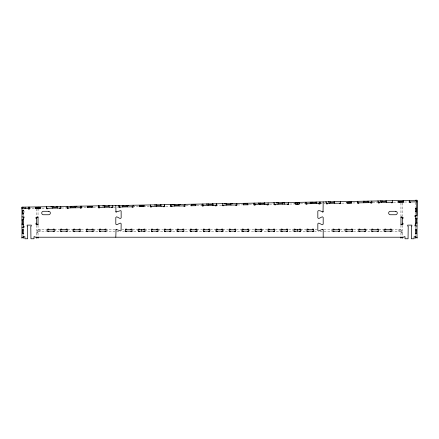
<?xml version="1.0" encoding="UTF-8"?>
<svg xmlns="http://www.w3.org/2000/svg" width="439" height="439" viewBox="0 0 439 439"><rect width="100%" height="100%" fill="white"/><g stroke="black" fill="none" stroke-linecap="round" stroke-linejoin="round"><path stroke-width="0.33" stroke-dasharray="2.19 1.65" d="M34.264 208.514L30.165 208.585L30.187 207.812M41.919 208.382L45.694 208.316M61.482 208.042L66.404 207.954M86.11 207.609L82.334 207.674L82.318 206.643M93.134 207.488L96.909 207.422M113.586 207.131L115.303 207.104M116.955 207.071L118.053 207.054M138.559 206.698L134.153 206.774L134.131 205.737M149.359 206.506L144.958 206.582L144.936 205.545M165.772 206.22L169.624 206.154M186.026 205.869L189.802 205.803M196.826 205.677L201.358 205.6M221.744 205.243L217.272 205.32L217.327 204.64M237.609 204.969L242.273 204.887M249.297 204.761L253.073 204.695M269.453 204.409L273.843 204.333M289.685 204.058L294.092 203.981L294.07 202.944M300.485 203.872L304.891 203.795M322.133 203.493L321.03 203.509L321.019 203.027M323.784 203.466L325.436 203.433M341.833 203.147L345.691 203.081M352.912 202.955L356.764 202.889M372.612 202.609L377.54 202.527M393.404 202.247L397.877 202.17L397.794 201.133M404.478 202.055L408.802 201.978M38.039 230.557L37.266 230.568L37.266 232.374M38.039 229.608L47.763 229.608M54.244 229.608L59.688 229.608L59.688 231.166L55.281 231.166L55.281 229.608M73.686 229.608L68.243 229.608L68.243 231.166L73.686 231.166M81.204 229.608L85.61 229.608M93.128 229.608L98.572 229.608L98.572 231.166L93.128 231.166M115.139 229.608L107.127 229.608L107.127 231.166L119.15 231.166M121.822 229.608L124.495 229.608L124.495 231.166L121.822 231.166M138.494 229.608L133.05 229.608L133.05 231.166L137.456 231.166L137.456 229.608M150.418 229.608L146.011 229.608L146.011 231.166L150.418 231.166M157.936 229.608L163.379 229.608L163.379 231.166L158.967 231.166L158.967 229.608M177.372 229.608L171.929 229.608L171.929 231.166L177.372 231.166M184.89 229.608L189.302 229.608L189.302 231.166L184.89 231.166M196.815 229.608L202.258 229.608L202.258 231.166L196.815 231.166M216.257 229.608L210.813 229.608L210.813 231.166L216.257 231.166M222.738 229.608L228.181 229.608L228.181 231.166L222.738 231.166M242.18 229.608L236.736 229.608L236.736 231.166L242.18 231.166M254.104 229.608L249.698 229.608L249.698 231.166L254.104 231.166M261.622 229.608L267.066 229.608L267.066 231.166L262.659 231.166L262.659 229.608M281.064 229.608L275.621 229.608L275.621 231.166L281.064 231.166M288.582 229.608L292.989 229.608L292.989 231.166L288.582 231.166M300.506 229.608L305.95 229.608L305.95 231.166L301.544 231.166L301.544 229.608M317.177 229.608L314.505 229.608L314.505 231.166L317.177 231.166M323.856 229.608L331.873 229.608L331.873 231.166L319.85 231.166M345.872 229.608L340.428 229.608L340.428 231.166L345.872 231.166M353.39 229.608L357.796 229.608M365.314 229.608L370.757 229.608L370.757 231.166L366.351 231.166L366.351 229.608M384.756 229.608L379.312 229.608L379.312 231.166L384.756 231.166M391.237 229.608L400.955 229.608M38.039 231.166L46.726 231.166L46.726 229.608M81.204 231.166L85.61 231.166M353.39 231.166L357.796 231.166M400.955 231.166L392.274 231.166L392.274 229.608M36.678 232.374L37.847 232.374M400.955 232.374L402.514 232.374M36.486 232.895L38.039 232.895M400.955 232.895L402.514 232.895M400.955 230.557L401.734 230.568L401.734 232.374M377.271 201.945L377.282 202.527M372.859 201.924L372.876 202.604M273.568 203.564L273.585 204.338M237.85 203.926L237.872 204.964M201.21 204.563L201.232 205.6M113.635 206.352L113.646 207.131M66.201 207.471L66.212 207.96M61.795 207.455L61.806 208.037M415.475 202.467L415.475 206.549M415.475 212.761L415.475 214.572M415.475 227.018L415.475 228.834M415.475 234.196L415.475 235.502M402.514 202.983L402.514 216.301M402.514 225.289L402.514 237.065M400.955 202.983L400.955 216.301M400.955 225.289L400.955 237.214M399.402 229.608L399.402 231.166M398.886 229.608L398.886 231.166M383.719 229.608L383.719 231.166M344.834 229.608L344.834 231.166M280.027 229.608L280.027 231.166M241.143 229.608L241.143 231.166M223.775 229.608L223.775 231.166M215.22 229.608L215.22 231.166M197.852 229.608L197.852 231.166M176.341 229.608L176.341 231.166M94.165 229.608L94.165 231.166M72.649 229.608L72.649 231.166M40.114 229.608L40.114 231.166M39.598 229.608L39.598 231.166M38.039 208.788L38.039 216.301M38.039 225.289L38.039 237.214M36.486 208.788L36.486 216.301M36.486 225.289L36.486 237.065M23.525 214.918L23.525 215.873M23.525 228.313L23.525 228.834M23.525 234.196L23.525 235.502"/><path stroke-width="0.66" d="M116.28 229.432L120.648 230.941L121.049 230.749L121.164 223.681C120.379 221.421 116.593 226.42 115.808 224.159L115.808 217.42C116.593 215.17 120.253 220.093 121.164 217.942L121.131 210.961L120.648 210.638L115.962 211.999L115.808 205.54M29.649 208.596L21.966 208.734L21.95 207.175L417.023 200.277L417.028 215.609L414.954 215.609L414.954 216.647L415.475 216.647M23.525 213.903C25.221 208.794 20.984 208.854 22.768 214.012C23.218 214.94 24.452 213.03 22.488 213.881M22.488 233.323L23.525 233.323L23.525 229.849L22.488 229.866M415.475 211.741L415.475 208.229L415.865 207.877L416.249 208.229L416.249 211.741L415.881 212.114L415.481 211.779L416.512 211.724M415.475 233.345L415.475 229.833L415.865 229.482L416.249 229.833L416.249 233.345L415.881 233.713L415.481 233.383L416.512 233.323M115.808 229.948L116.044 229.515L115.808 237.214M323.192 211.631L323.038 211.999L323.192 201.918M23.519 233.383C22.356 235.32 21.73 228.143 23.525 229.833M87.131 207.592L92.075 207.51C94.242 205.94 85.528 206.089 87.756 207.581M346.964 202.28C345.208 203.817 351.178 202.961 351.332 202.983C352.923 201.342 347.167 202.395 346.991 202.28L347.002 203.059L351.842 202.972M403.216 202.072L403.518 201.611L403.134 201.303L398.81 201.375L398.431 201.77L398.788 202.154L403.216 202.072L403.139 200.524M92.108 207.504L92.08 206.473M190.756 205.787L195.761 205.699C197.517 204.168 191.602 204.991 191.453 204.997C190.219 205.238 192.249 206.851 191.448 204.733M351.332 202.983L351.293 201.43M87.707 206.807L92.086 206.731M141.759 206.643L141.742 205.864L139.207 206.226L139.564 206.676L144.261 206.385L144.085 205.864L143.229 205.836M195.761 205.699L195.767 204.662M398.777 201.375L403.156 201.298M322.67 212.147C324.229 212.487 318.171 209.441 317.836 211.11L317.831 217.892C318.621 220.158 322.402 215.154 323.192 217.42L323.192 224.159C322.418 226.431 318.626 221.421 317.831 223.681L317.831 230.426C318.615 232.686 322.424 227.682 323.192 229.948L323.192 237.214M143.246 206.615L142.84 206.621M142.423 205.853L143.098 205.842M35.921 207.707C42.078 205.869 42.1 210.105 35.91 208.487C33.841 207.032 41.667 206.846 40.251 208.41L35.35 208.498M139.586 205.902L143.943 205.825M46.298 208.305L60.834 208.053M66.926 207.949L81.429 207.691M98.095 207.4L112.614 207.148M118.766 207.043L133.116 206.791M164.844 206.237L150.396 206.489L150.374 204.936L150.407 207.005L151.444 206.988L151.433 206.473M170.546 206.138L185.055 205.886M202.138 205.584L216.625 205.331M222.326 205.232L236.835 204.98M247.612 203.756C246.85 205.907 248.765 204.217 247.596 204.014C247.442 204.157 241.587 203.246 243.288 204.865L248.282 204.783M253.945 204.684L268.465 204.426M274.616 204.322L288.648 204.075M320.25 203.526L305.923 203.773L305.901 202.22L305.945 204.294L306.976 204.272L306.971 203.756M326.407 203.416L340.911 203.164M357.544 202.873L372.031 202.62M378.188 202.511L392.696 202.258M398.458 202.159L403.682 202.066M409.335 201.967L417.05 201.836M415.475 200.233L417.028 200.233L417.028 238.24M23.525 207.224L21.966 207.224L21.966 238.24M415.475 208.267L416.254 208.267M22.488 210.429L23.525 210.429M21.966 216.91L24.041 216.91L24.041 217.942L23.525 217.942M38.039 217.338L35.965 217.338L35.965 218.375L36.486 218.375M400.955 217.338L403.029 217.338L403.029 218.375L402.514 218.375M415.475 218.392L417.028 218.37M417.028 218.979L416.254 218.979L416.254 222.611L417.028 222.611M21.966 219.687L23.525 219.665M21.966 220.279L22.746 220.279L22.746 223.906L21.966 223.906M36.486 223.215L35.965 223.215L35.965 224.252L38.039 224.252M402.514 223.215L403.029 223.215L403.029 224.252L400.955 224.252M415.475 223.204L417.028 223.226M21.966 224.521L23.525 224.521M415.475 224.944L414.954 224.944L414.954 225.981L417.028 225.981M23.525 226.239L24.041 226.239L24.041 227.276L21.966 227.276M47.763 229.608L54.244 229.608M60.725 229.608L67.205 229.608M73.686 229.608L80.167 229.608M86.648 229.608L93.128 229.608M99.609 229.608L106.09 229.608M125.532 229.608L132.013 229.608M138.494 229.608L144.974 229.608M151.455 229.608L157.936 229.608M164.416 229.608L170.897 229.608M177.372 229.608L183.853 229.608M190.334 229.608L196.815 229.608M203.295 229.608L209.776 229.608M216.257 229.608L222.738 229.608M229.218 229.608L235.699 229.608M242.18 229.608L248.661 229.608M255.141 229.608L261.622 229.608M268.103 229.608L274.584 229.608M281.064 229.608L287.545 229.608M294.026 229.608L300.506 229.608M306.987 229.608L313.468 229.608M332.91 229.608L339.391 229.608M345.872 229.608L352.352 229.608M358.833 229.608L365.314 229.608M371.795 229.608L378.275 229.608M384.756 229.608L391.237 229.608M415.475 229.866L416.512 229.866M47.763 231.166L54.244 231.166M60.725 231.166L67.205 231.166M73.686 231.166L80.167 231.166M86.648 231.166L93.128 231.166M99.609 231.166L106.09 231.166M125.532 231.166L132.013 231.166M138.494 231.166L144.974 231.166M151.455 231.166L157.936 231.166M164.416 231.166L170.897 231.166M177.372 231.166L183.853 231.166M190.334 231.166L196.815 231.166M203.295 231.166L209.776 231.166M216.257 231.166L222.738 231.166M229.218 231.166L235.699 231.166M242.18 231.166L248.661 231.166M255.141 231.166L261.622 231.166M268.103 231.166L274.584 231.166M281.064 231.166L287.545 231.166M294.026 231.166L300.506 231.166M306.987 231.166L313.468 231.166M332.91 231.166L339.391 231.166M345.872 231.166L352.352 231.166M358.833 231.166L365.314 231.166M371.795 231.166L378.275 231.166M384.756 231.166L391.237 231.166M21.966 237.214L23.871 237.214L23.871 236.692L24.908 236.692L24.908 238.767L27.679 238.767L27.679 226.151L27.163 226.151L27.163 225.114L31.306 225.114L31.306 226.151L30.79 226.151L30.955 238.767L33.979 238.767L33.979 236.692L35.016 236.692L35.016 237.214L403.984 237.214L403.984 236.692L405.021 236.692L405.021 238.767L408.045 238.767L408.21 226.151L407.688 226.151L407.688 225.114L411.837 225.114L411.837 226.151L411.321 226.151L411.321 238.767L414.092 238.767L414.092 236.692L415.129 236.692L415.129 237.214L417.028 237.214M21.966 237.559L23.525 237.559M36.486 237.559L38.039 237.559M400.955 237.559L402.514 237.559M415.475 237.559L417.028 237.559M116.231 212.141L115.808 211.636M322.764 229.438L323.186 229.899M410.663 201.945L410.668 202.467L409.631 202.483L409.598 200.409M409.62 200.409L409.647 201.962M398.831 201.117L398.848 202.154M392.318 200.711L392.356 202.785L391.319 202.802L391.308 202.286M386.463 200.815L386.512 202.368M385.87 200.826L385.881 201.6L382.254 201.666L382.243 200.886M381.628 200.897L381.678 202.45M380.684 200.914L380.695 201.303M380.169 200.925L380.174 201.314M379.34 202.494L379.345 203.01L378.308 203.032L378.275 200.958M377.255 200.974L377.26 201.265M371.795 201.067L371.833 203.142L370.796 203.158L370.785 202.642M368.464 202.681L368.436 201.128L368.442 202.681M367.822 201.139L367.833 201.918L364.205 201.978L364.194 201.205M363.602 201.21L363.629 202.769L363.58 201.21M358.817 202.851L358.822 203.372L357.785 203.389L357.752 201.314L357.801 202.867M340.472 201.616L340.51 203.691L339.473 203.707L339.462 203.191M334.617 201.72L334.644 203.273M334.024 201.726L334.041 202.505L330.408 202.571L330.397 201.792M329.804 201.803L329.832 203.356M328.844 201.819L328.849 202.209M328.323 201.83L328.328 202.121M327.494 203.4L327.499 203.916L326.468 203.932L326.429 201.863M325.409 201.88L325.414 202.17M319.965 201.973L319.993 203.531M319.949 201.973L319.987 204.047L318.95 204.064L318.939 203.548M315.976 202.044L315.992 202.823L312.359 202.884L312.349 202.105M311.734 202.116L311.761 203.674M310.225 202.143L310.252 203.701M299.42 202.335L299.447 203.888C299.239 203.899 293.389 204.717 295.123 203.186C300.951 201.397 301.692 205.414 295.134 203.965L295.107 202.928M297.274 203.147L297.285 203.926M288.626 202.522L288.664 204.596L287.627 204.612L287.616 204.097M284.296 202.598L284.324 204.151M283.726 202.604L283.737 202.994M282.787 202.62L282.815 204.179M282.173 202.631L282.184 203.411L278.556 203.476L278.546 202.697M277.931 202.708L277.98 204.261M276.987 202.725L276.993 203.016M276.471 202.736L276.477 203.027M275.648 204.305L275.659 204.821L274.622 204.837L274.584 202.763M273.557 202.785L273.563 203.076M268.103 202.878L268.141 204.953L267.104 204.969L267.093 204.453M264.739 202.939L264.766 204.492L264.717 202.939M264.124 202.95L264.135 203.729L260.508 203.789L260.497 203.01M258.939 203.037L258.95 203.427M258.423 203.048L258.428 203.438M255.125 204.662L255.136 205.178L254.099 205.2L254.06 203.125L254.11 204.678M254.834 203.109L254.861 204.667M243.294 203.833L243.31 204.87M236.78 203.427L236.819 205.501L235.781 205.518L235.77 204.997M232.407 203.504L232.418 203.894M231.891 203.509L231.896 203.899M230.947 203.526L230.974 205.084M230.338 203.537L230.349 204.316L226.722 204.382L226.705 203.603M226.096 203.614L226.14 205.167M225.152 203.63L225.158 203.921M224.631 203.636L224.636 203.932M223.802 205.205L223.813 205.726L222.776 205.743L222.738 203.669M216.301 205.337L216.273 203.784L216.295 205.858L215.258 205.875L215.247 205.359M212.899 203.844L212.926 205.397L212.877 203.844M212.289 203.855L212.3 204.629L208.673 204.695L208.657 203.916M208.064 203.926L208.07 205.485M207.104 203.943L207.109 204.333M206.582 203.954L206.593 204.344M203.279 205.567L203.29 206.083L202.253 206.1L202.214 204.031L202.269 205.584M202.988 204.014L203.016 205.573M184.94 204.333L184.973 206.407L183.936 206.423L183.93 205.902M180.566 204.409L180.572 204.793M180.045 204.415L180.05 204.804M179.107 204.431L179.112 205.99M178.492 204.442L178.503 205.222L174.876 205.282L174.865 204.508M174.272 204.519L174.278 206.072M173.306 204.536L173.312 204.826M172.79 204.541L172.796 204.832M171.956 206.111L171.967 206.632L170.93 206.648L170.892 204.574M170.908 204.574L170.936 206.132M164.455 206.242L164.427 204.689L164.449 206.764L163.412 206.78L163.407 206.264M161.058 204.75L161.08 206.303M160.444 204.761L160.454 205.534L156.827 205.6L156.811 204.821M156.202 204.832L156.251 206.385M155.258 204.848L155.263 205.238M154.742 204.859L154.748 205.249M143.899 205.567L143.921 206.604M139.575 205.639L139.597 206.676M133.094 205.238L133.127 207.312L132.09 207.329L132.084 206.807M128.72 205.309L128.726 205.699M128.199 205.32L128.21 205.71M127.239 205.337L127.288 206.895M126.646 205.348L126.657 206.127L123.03 206.187L123.019 205.414M122.426 205.419L122.432 206.978M120.11 207.016L120.121 207.537L119.084 207.554L119.046 205.479L119.09 207.038M112.571 205.595L112.603 207.669L111.566 207.685L111.561 207.17M109.212 205.655L109.24 207.208M108.598 205.661L108.609 206.44L104.981 206.506L104.97 205.726M104.378 205.737L104.405 207.29M103.412 205.754L103.417 206.143M102.896 205.765L102.902 206.149M99.587 207.378L99.598 207.894L98.561 207.91L98.528 205.842M99.302 205.825L99.329 207.378M98.55 205.836L98.577 207.395M87.762 206.544L87.778 207.581M81.248 206.138L81.281 208.218L80.244 208.234L80.238 207.713M80.463 206.154L80.491 207.707M76.874 206.215L76.88 206.511M76.353 206.226L76.359 206.517M75.393 206.242L75.42 207.795M74.8 206.253L74.817 207.032L71.184 207.093L71.173 206.319M70.558 206.325L70.608 207.883M68.264 207.921L68.275 208.443L67.238 208.459L67.205 206.385L67.249 207.938M60.725 206.5L60.758 208.574L59.72 208.591L59.715 208.07M57.366 206.555L57.394 208.113M56.752 206.566L56.768 207.345L53.135 207.411L53.124 206.632M52.51 206.643L52.559 208.196M51.566 206.659L51.572 206.95M51.05 206.67L51.056 206.961M47.747 208.284L47.752 208.799L46.715 208.816L46.682 206.742L46.732 208.3M35.916 207.449L35.932 208.487M29.402 207.043L29.435 209.118L28.398 209.14L28.392 208.618M28.623 207.06L28.65 208.613M25.078 207.12L25.105 208.679M415.475 215.609L415.475 225.981M415.475 236.281L415.475 237.065M415.475 237.236L415.475 238.24M402.514 217.338L402.514 224.252M402.514 237.236L402.514 238.24M401.992 217.338L401.992 216.822L400.955 216.822L400.955 224.768L401.992 224.768L401.992 224.252M400.955 237.236L400.955 238.24M390.2 229.608L390.2 229.092L391.237 229.092L391.237 231.682L390.2 231.682L390.2 231.166M385.793 229.608L385.793 229.092L384.756 229.092L384.756 231.682L385.793 231.682L385.793 231.166M377.238 229.608L377.238 229.092L378.275 229.092L378.275 231.682L377.238 231.682L377.238 231.166M372.832 229.608L372.832 229.092L371.795 229.092L371.795 231.682L372.832 231.682L372.832 231.166M364.277 229.608L364.277 229.092L365.314 229.092L365.314 231.682L364.277 231.682L364.277 231.166M359.87 229.608L359.87 229.092L358.833 229.092L358.833 231.682L359.87 231.682L359.87 231.166M351.315 229.608L351.315 229.092L352.352 229.092L352.352 231.682L351.315 231.682L351.315 231.166M346.909 229.608L346.909 229.092L345.872 229.092L345.872 231.682L346.909 231.682L346.909 231.166M338.354 229.608L338.354 229.092L339.391 229.092L339.391 231.682L338.354 231.682L338.354 231.166M333.947 229.608L333.947 229.092L332.91 229.092L332.91 231.682L333.947 231.682L333.947 231.166M312.431 229.608L312.431 229.092L313.468 229.092L313.468 231.682L312.431 231.682L312.431 231.166M308.024 229.608L308.024 229.092L306.987 229.092L306.987 231.682L308.024 231.682L308.024 231.166M299.469 229.608L299.469 229.092L300.506 229.092L300.506 231.682L299.469 231.682L299.469 231.166M297.269 229.608L297.269 231.166M295.063 229.608L295.063 229.092L294.026 229.092L294.026 231.682L295.063 231.682L295.063 231.166M286.508 229.608L286.508 229.092L287.545 229.092L287.545 231.682L286.508 231.682L286.508 231.166M282.101 229.608L282.101 229.092L281.064 229.092L281.064 231.682L282.101 231.682L282.101 231.166M273.546 229.608L273.546 229.092L274.584 229.092L274.584 231.682L273.546 231.682L273.546 231.166M269.14 229.608L269.14 229.092L268.103 229.092L268.103 231.682L269.14 231.682L269.14 231.166M260.585 229.608L260.585 229.092L261.622 229.092L261.622 231.682L260.585 231.682L260.585 231.166M256.178 229.608L256.178 229.092L255.141 229.092L255.141 231.682L256.178 231.682L256.178 231.166M247.623 229.608L247.623 229.092L248.661 229.092L248.661 231.682L247.623 231.682L247.623 231.166M243.217 229.608L243.217 229.092L242.18 229.092L242.18 231.682L243.217 231.682L243.217 231.166M234.662 229.608L234.662 229.092L235.699 229.092L235.699 231.682L234.662 231.682L234.662 231.166M230.255 229.608L230.255 229.092L229.218 229.092L229.218 231.682L230.255 231.682L230.255 231.166M221.7 229.608L221.7 229.092L222.738 229.092L222.738 231.682L221.7 231.682L221.7 231.166M217.294 229.608L217.294 229.092L216.257 229.092L216.257 231.682L217.294 231.682L217.294 231.166M208.739 229.608L208.739 229.092L209.776 229.092L209.776 231.682L208.739 231.682L208.739 231.166M204.333 229.608L204.333 229.092L203.295 229.092L203.295 231.682L204.333 231.682L204.333 231.166M195.778 229.608L195.778 229.092L196.815 229.092L196.815 231.682L195.778 231.682L195.778 231.166M191.371 229.608L191.371 229.092L190.334 229.092L190.334 231.682L191.371 231.682L191.371 231.166M182.822 229.608L182.822 229.092L183.853 229.092L183.853 231.682L182.822 231.682L182.822 231.166M178.41 229.608L178.41 229.092L177.372 229.092L177.372 231.682L178.41 231.682L178.41 231.166M169.86 229.608L169.86 229.092L170.897 229.092L170.897 231.682L169.86 231.682L169.86 231.166M165.448 229.608L165.448 229.092L164.416 229.092L164.416 231.682L165.448 231.682L165.448 231.166M156.899 229.608L156.899 229.092L157.936 229.092L157.936 231.682L156.899 231.682L156.899 231.166M152.492 229.608L152.492 229.092L151.455 229.092L151.455 231.682L152.492 231.682L152.492 231.166M143.937 229.608L143.937 229.092L144.974 229.092L144.974 231.682L143.937 231.682L143.937 231.166M141.731 229.608L141.731 231.166M139.531 229.608L139.531 229.092L138.494 229.092L138.494 231.682L139.531 231.682L139.531 231.166M130.976 229.608L130.976 229.092L132.013 229.092L132.013 231.682L130.976 231.682L130.976 231.166M126.569 229.608L126.569 229.092L125.532 229.092L125.532 231.682L126.569 231.682L126.569 231.166M105.053 229.608L105.053 229.092L106.09 229.092L106.09 231.682L105.053 231.682L105.053 231.166M100.646 229.608L100.646 229.092L99.609 229.092L99.609 231.682L100.646 231.682L100.646 231.166M92.091 229.608L92.091 229.092L93.128 229.092L93.128 231.682L92.091 231.682L92.091 231.166M87.685 229.608L87.685 229.092L86.648 229.092L86.648 231.682L87.685 231.682L87.685 231.166M79.13 229.608L79.13 229.092L80.167 229.092L80.167 231.682L79.13 231.682L79.13 231.166M74.723 229.608L74.723 229.092L73.686 229.092L73.686 231.682L74.723 231.682L74.723 231.166M66.168 229.608L66.168 229.092L67.205 229.092L67.205 231.682L66.168 231.682L66.168 231.166M61.762 229.608L61.762 229.092L60.725 229.092L60.725 231.682L61.762 231.682L61.762 231.166M53.207 229.608L53.207 229.092L54.244 229.092L54.244 231.682L53.207 231.682L53.207 231.166M48.8 229.608L48.8 229.092L47.763 229.092L47.763 231.682L48.8 231.682L48.8 231.166M38.039 237.236L38.039 238.24M37.002 217.338L37.002 216.822L38.039 216.822L38.039 224.768L37.002 224.768L37.002 224.252M36.486 217.338L36.486 224.252M36.486 237.236L36.486 238.24M23.525 216.91L23.525 227.276M23.525 236.281L23.525 237.065M23.525 237.236L23.525 238.24M48.625 211.291L43.439 211.291A1.729 1.729 0 0 0 41.716 213.019A1.729 1.729 0 0 0 43.439 214.748L48.625 214.748A1.729 1.729 0 0 0 50.353 213.019A1.729 1.729 0 0 0 48.625 211.291M395.555 211.291L390.375 211.291A1.729 1.729 0 0 0 388.647 213.019A1.729 1.729 0 0 0 390.375 214.748L395.555 214.748A1.729 1.729 0 0 0 397.284 213.019A1.729 1.729 0 0 0 395.555 211.291M316.618 203.586L316.59 202.033L316.596 203.586M259.932 204.579L259.904 203.021L259.91 204.579"/></g></svg>
